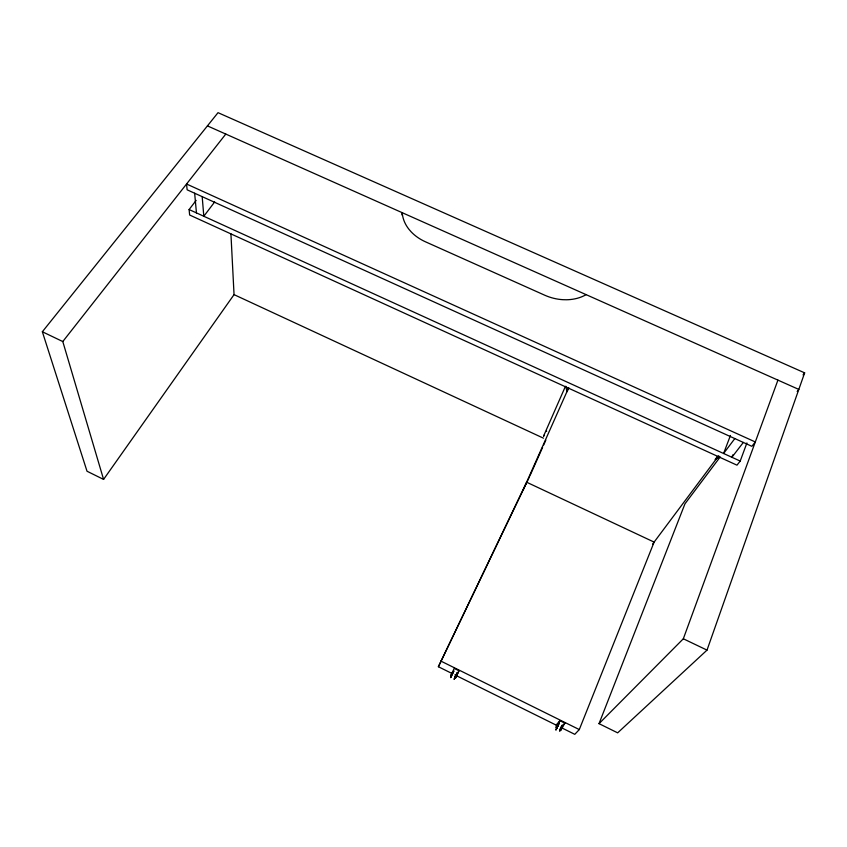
<?xml version="1.0" encoding="UTF-8"?>
<svg xmlns="http://www.w3.org/2000/svg" width="847" height="847" viewBox="0 0 847 847"><rect width="100%" height="100%" fill="white"/><g stroke="black" fill="none" stroke-linecap="round" stroke-linejoin="round"><path stroke-width="1.27" d="M561.01 728.049L561.974 725.741M401.912 214.926L402.251 212.703A40.476 31.328 11.9 0 0 408.995 229.357L411.155 231.845A40.476 31.328 11.9 0 0 425.448 241.797L544.759 295.222A41.101 32.101 18.2 0 0 562.789 299.679L566.431 299.764A41.101 32.101 18.2 0 0 586.135 294.65M560.005 729.892L559.909 730.59L561.042 728.727M561.085 727.774L564.822 723.116L559.92 720.691L556.543 724.598L556.013 727.764L559.92 720.691M559.825 729.923C558.3 735.058 563.996 723.857 562.122 725.096M719.802 457.465L684.958 503.827L599.03 723.656L617.664 732.846L707.012 650.125L804.65 372.86L218.028 112.672L42.35 331.759L87.019 471.239L103.578 479.413L234.047 294.629L230.924 233.846M599.03 723.656L683.328 638.776L777.927 380.123M196.155 200.4L189.103 209.548L189.643 215.022L736.975 465.162L740.204 461.075L746.916 442.928M732.793 454.86L731.882 457.274L743.338 442.441M730.453 435.453L723.582 453.494L734.815 438.577M560.174 729.383L560.407 728.791M561.847 727.922L574.785 734.328L579.295 729.574L654.117 542.101L526.622 482.208L438.386 666.737L452.499 673.736M560.153 729.076L560.682 728.155M564.822 723.116L560.926 730.23L561.222 728.049M543.583 436.067L565.15 386.984M523.255 489.778L568.739 387.598M568.506 388.275L566.961 391.748L565.785 386.211M530.211 475.188L542.588 447.428M543.668 445.014L545.817 440.186M454.828 677.738L454.066 679.379L455.051 677.261M456.554 674.106L456.819 673.513L456.427 674.328M456.332 674.583L457.306 672.476L455.771 675.768M454.775 677.833L455.315 676.689M456.067 675.144L456.607 674M451.43 676.054L451.165 676.605L451.536 675.832M453.145 672.423L453.907 670.792L452.362 674.085M455.157 677.028L455.601 676.075M458.989 670.75L455.559 677.981L458.989 670.75L454.214 668.389L450.795 675.62L452.097 672.857M452.213 674.392L450.657 677.685L453.42 671.83L453.039 672.645M455.379 676.605L455.993 675.239M455.474 676.404L454.553 678.341L455.188 676.997M455.898 675.451L456.395 674.392M438.386 666.737L529.671 476.395M560.958 727.255L561.381 726.398M543.615 436.406L544.356 434.913M717.483 456.364L715.122 459.529L720.035 456.692M652.645 544.07L718.722 455.675M214.672 201.946L203.809 216.26L202.189 196.652M803.03 374.935L804.65 372.86M103.578 479.413L62.794 341.553L225.789 134.07M797.175 391.505L798.816 389.429L207.43 125.885M189.103 209.548L740.204 461.075M234.047 294.629L543.446 438.174M42.35 331.759L62.794 341.553M683.328 638.776L707.012 650.125M440.821 661.062L579.295 729.574M556.543 724.598L558.469 725.561M454.85 674.9L557.146 725.593M194.651 193.232L196.451 212.904M545.987 431.547A1.63 0.858 25.2 0 1 546.675 431.187M558.671 723.994L556.426 728.865L558.671 723.994M559.158 722.967L555.96 729.923L559.158 722.967M755.312 441.965L751.871 446.316L187.134 189.813L186.552 184.011L755.312 441.965"/></g></svg>
